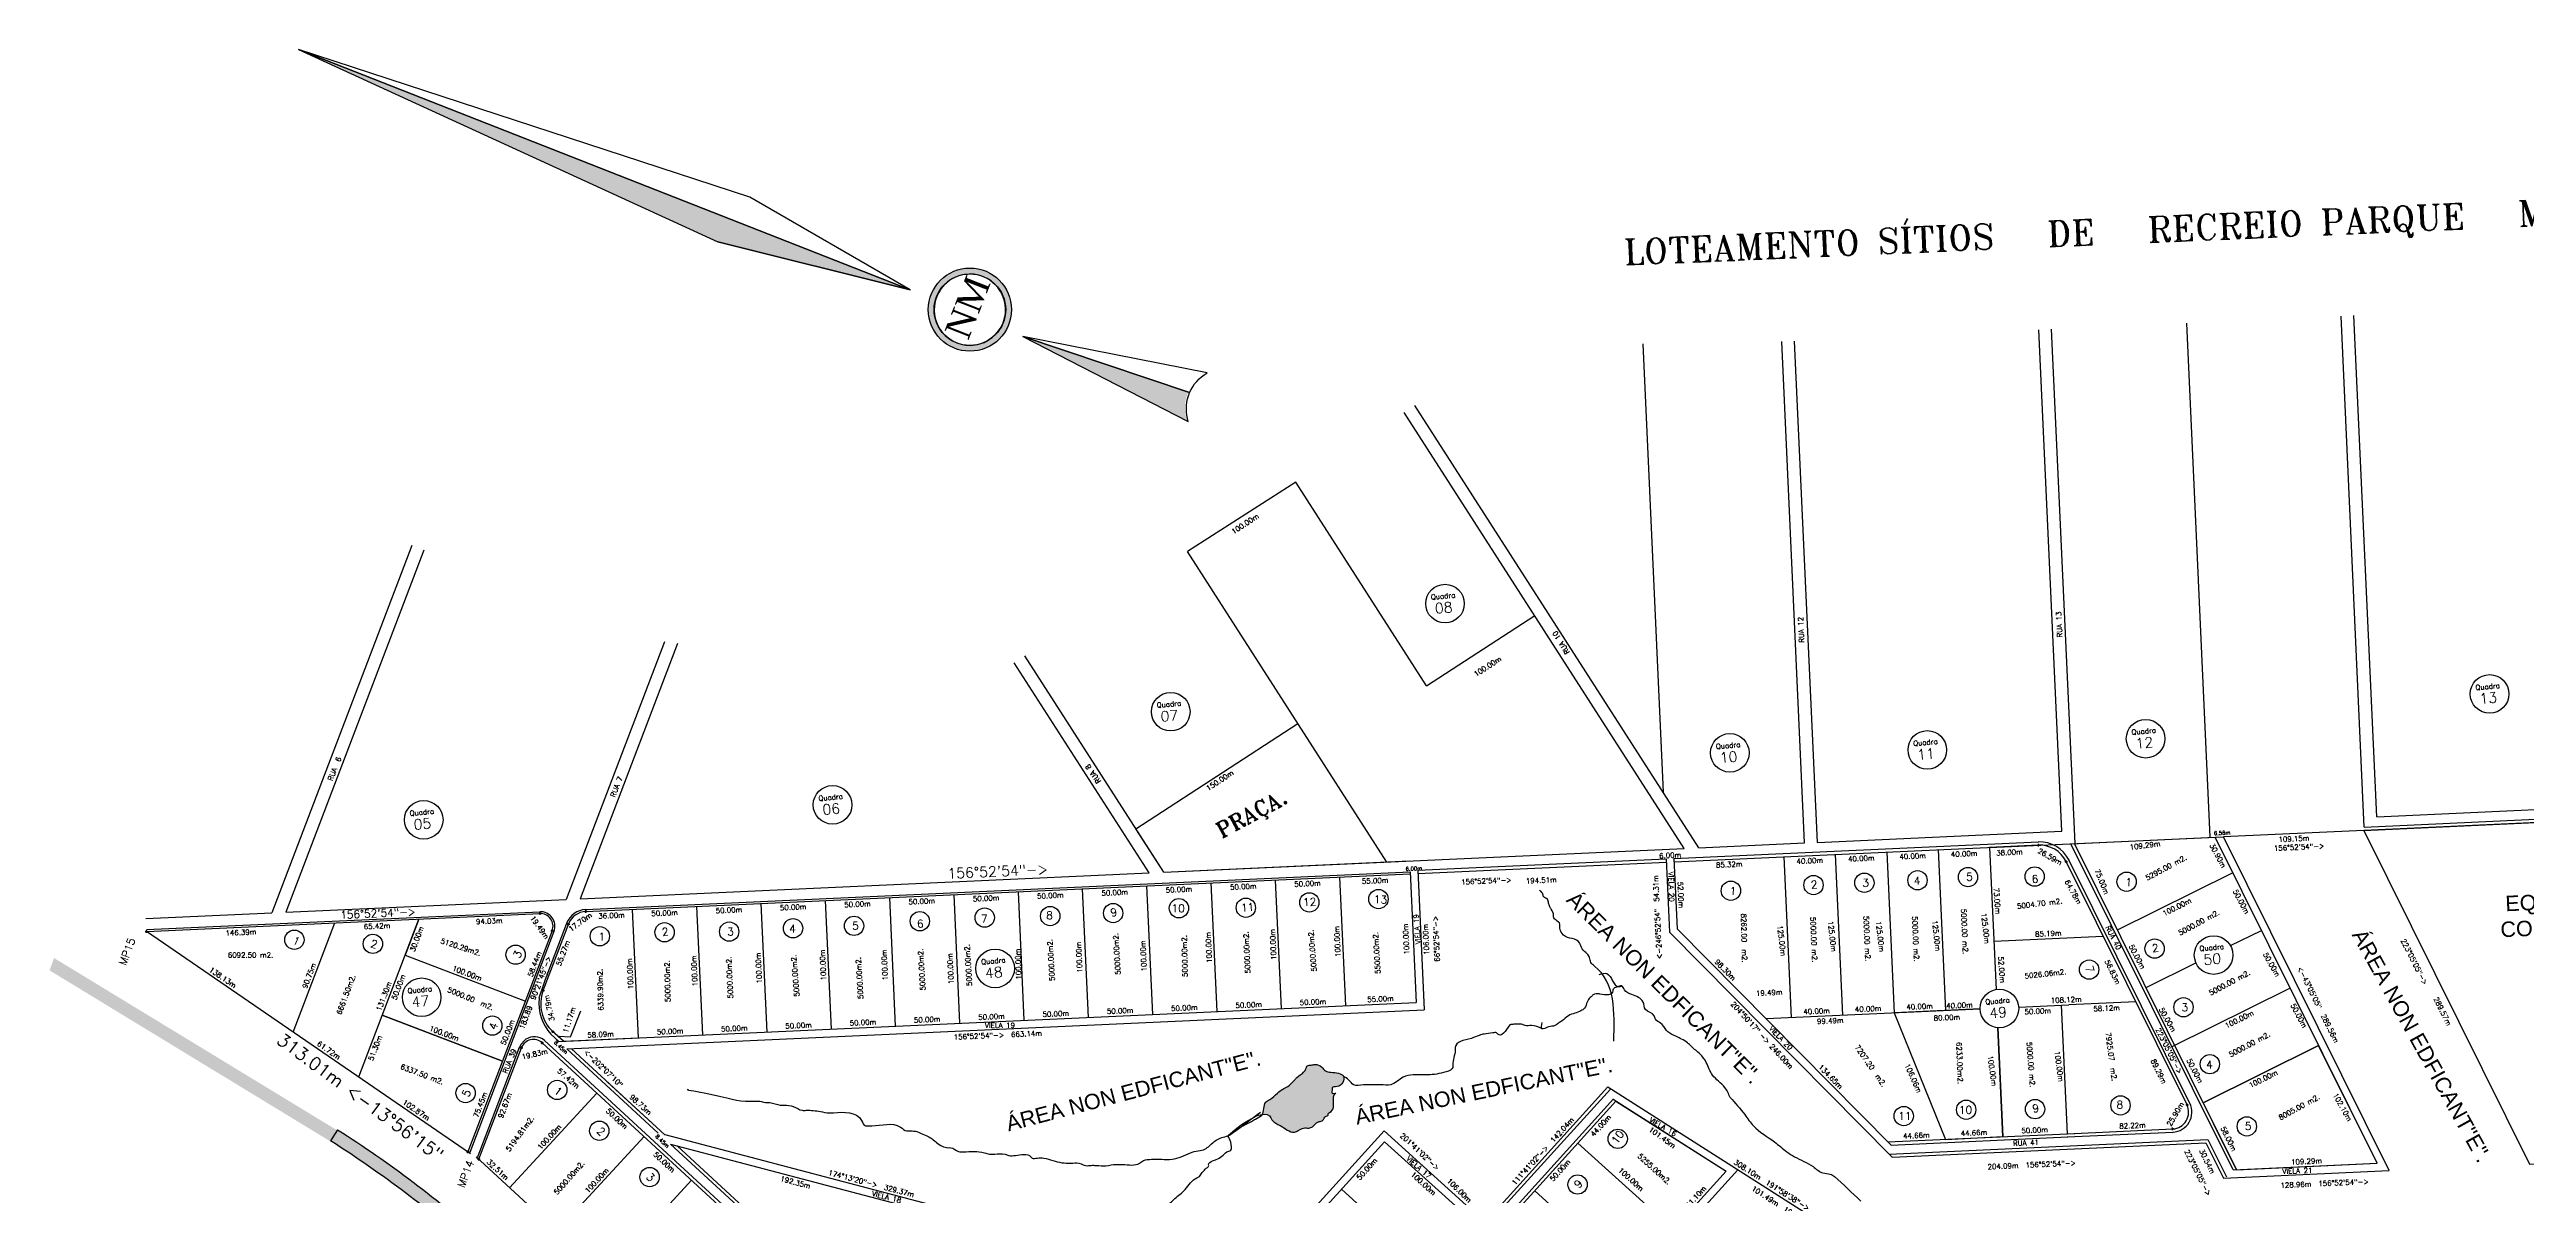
# Model space of a CAD drawing. Extents: x -23785941 to 8798891, y -8418521 to 21897894.
# Drawn here: x -27265 to -25340, y -2183 to -1293 of the extents above; entities that cross this region are included whole.
import ezdxf
from ezdxf.enums import TextEntityAlignment as Align

# ---------------------------------------------------------------- set-up
doc = ezdxf.new("R2010")
doc.units = 0
doc.header["$MEASUREMENT"] = 0
doc.header["$PDMODE"] = 34
doc.header["$PDSIZE"] = 1
doc.layers.get('0').update_dxf_attribs({"linetype": 'CONTINUOUS'})
for name, color, linetype in [('CALCADA', 3, 'CONTINUOUS'), ('LT', 6, 'CONTINUOUS'), ('REG60_100', 2, 'CONTINUOUS'), ('RUA', 1, 'CONTINUOUS'), ('TER_POLI', 5, 'CONTINUOUS'), ('VEGE', 102, 'CONTINUOUS'), ('VIEWPORT', 7, 'CONTINUOUS')]:
    doc.layers.add(name, color=color, linetype=linetype)
doc.styles.add('10MM', font='romans.shx', dxfattribs={"height": 40})
doc.styles.add('1_5MM', font='romans.shx', dxfattribs={"height": 6})
doc.styles.add('1MM', font='romans.shx', dxfattribs={"height": 4})
doc.styles.add('2_5MM', font='romans.shx', dxfattribs={"height": 10})
doc.styles.add('2MM', font='romans.shx', dxfattribs={"height": 8})
doc.styles.add('3MM', font='romans.shx', dxfattribs={"height": 12})

msp = doc.modelspace()

# ---------------------------------------------------------------- hatches: boundary and pattern name
for color, points in [(5, [(-27071.4, -1293), (-26745.4, -1442.3), (-26596, -1479.7)]), (5, [(-26509.6, -1515.2), (-26381.1, -1581.2, -0.159042), (-26380.9, -1561.2, -0.01981), (-26380, -1558.8)]), (253, [(-27261.2, -1998.9), (-27264.7, -2008.5), (-27046, -2141.7), (-27040.4, -2133.3)])]:
    msp.add_hatch(color=color).paths.add_polyline_path(points)
h = msp.add_hatch(color=4)
h.paths.add_polyline_path([(-26517.4, -1495.1, 1), (-26582, -1495.1, 1)])
h.paths.add_polyline_path([(-26577.5, -1495.1, -1), (-26522, -1495.1, -1)], flags=16)
h = msp.add_hatch(color=140)
edge = h.paths.add_edge_path()
edge.add_spline(control_points=[(-26265.3, -2103.8), (-26266.6, -2104.1), (-26269.2, -2104.6), (-26268.2, -2101.5), (-26268.6, -2098.5), (-26261.4, -2100.1), (-26258.5, -2093.4), (-26259.5, -2090.9)], knot_values=[115.327452, 115.327452, 115.327452, 115.327452, 118.357913, 121.383088, 122.393725, 126.554079, 135.752083, 135.752083, 135.752083, 135.752083], degree=3, periodic=0)
edge.add_spline(control_points=[(-26259.5, -2090.9), (-26260.6, -2088.1), (-26267.4, -2087.9), (-26273.7, -2087.2), (-26276.3, -2083), (-26280.8, -2081.1), (-26284.4, -2082.3), (-26287.8, -2082), (-26288.6, -2085.2), (-26290.9, -2088.5), (-26294.8, -2090.8), (-26298.6, -2094.7), (-26301.6, -2098.8), (-26307, -2100.6), (-26311.5, -2104.4), (-26315.3, -2108.3), (-26322.4, -2111.5), (-26320.9, -2118.1), (-26322.7, -2120.7)], knot_values=[31.23915, 31.23915, 31.23915, 31.23915, 41.640246, 45.804788, 50.085304, 55.523839, 58.736896, 61.665313, 63.920934, 67.560565, 74.02093, 76.877172, 84.010755, 88.527727, 93.57187, 101.45722, 105.093834, 115.327452, 115.327452, 115.327452, 115.327452], degree=3, periodic=0)
edge.add_spline(control_points=[(-26322.7, -2120.7), (-26319.6, -2120.1), (-26316.5, -2120.7), (-26314.3, -2126.8), (-26306.9, -2129), (-26300.6, -2135.4), (-26294.1, -2133), (-26290.8, -2130.4), (-26286.8, -2131.4), (-26282.9, -2130.2), (-26281.1, -2127.2), (-26278.2, -2125.7), (-26274.7, -2125.6), (-26274.5, -2121.6), (-26271, -2121.6), (-26271.6, -2119.7), (-26269.1, -2118.3), (-26267.2, -2116.3), (-26267.4, -2113.2), (-26267.3, -2110.9), (-26267.3, -2108.5), (-26267.4, -2105.9), (-26266.2, -2104.7), (-26265.3, -2103.8)], knot_values=[58.763561, 58.763561, 58.763561, 58.763561, 67.40728, 69.664909, 76.941728, 89.140813, 92.334642, 96.846749, 100.887362, 104.081901, 108.360829, 110.618813, 113.812642, 117.449879, 119.707863, 120.716255, 122.143583, 127.190509, 128.198901, 131.224076, 134.251497, 135.259889, 138.897652, 138.897652, 138.897652, 138.897652], degree=3, periodic=0)
at = {"layer": 'RUA'}
msp.add_hatch(color=253, dxfattribs=at).paths.add_polyline_path([(-27040.9, -2132.5), (-27046.3, -2140.9, -0.040467), (-26933.3, -2226.3), (-26926.6, -2218.8, 0.040467)])

# ---------------------------------------------------------------- linework, layer by layer
for p, q in [((-26720.6, -1407.6), (-27071.4, -1293)), ((-27071.4, -1293), (-26745.4, -1442.3)), ((-26596, -1479.7), (-26720.6, -1407.6)), ((-25466.4, -1897.1), (-25484.5, -1500.1)), ((-25456.7, -1889.2), (-25474.5, -1499.6)), ((-25901.3, -1909.5), (-25919, -1519.9)), ((-25891.3, -1909.1), (-25909.1, -1519.5)), ((-25701.5, -1900.4), (-25719.3, -1510.8)), ((-25691, -1909.9), (-25709.3, -1510.3)), ((-25586.1, -1905.1), (-25604.4, -1505.5)), ((-26027, -1521.6), (-26011.1, -1870.1)), ((-25994.9, -1913.8), (-26212.4, -1575)), ((-25983.3, -1913.3), (-26204, -1569.6)), ((-26296.6, -1629.1), (-26380.7, -1683.1)), ((-26194.9, -1787.4), (-26296.6, -1629.1)), ((-26983.2, -1678.3), (-27092, -1963.9)), ((-26973.9, -1681.9), (-27081.2, -1963.4)), ((-26225.8, -1924.3), (-26380.7, -1683.1)), ((-26194.9, -1787.4), (-26110.9, -1732.8)), ((-26787, -1753.1), (-26863.3, -1953.4)), ((-26776.8, -1754.6), (-26852.4, -1952.9)), ((-26410.5, -1932.8), (-26515.3, -1769.6)), ((-26399, -1932.2), (-26506.9, -1764.2)), ((-26420.7, -1898.4), (-26294.9, -1816.7)), ((-25466.8, -1899.7), (-25118.4, -1883.8)), ((-25456.7, -1889.2), (-25256.9, -1880.1)), ((-26399, -1932.2), (-26420.7, -1898.4)), ((-25891.3, -1909.1), (-25701.5, -1900.4)), ((-25456.5, -2158.4), (-25582.4, -1905)), ((-25447, -2164), (-25575.8, -1904.7)), ((-25466.8, -1899.7), (-25338, -2159)), ((-26399, -1932.2), (-25994.9, -1913.8)), ((-26399, -1932.2), (-26208.1, -1923.5)), ((-26008.7, -1921.9), (-26006.1, -1978.7)), ((-26002.7, -1921.6), (-26000.2, -1976.1)), ((-26002.6, -1924.1), (-26002.6, -1924.1)), ((-25983.3, -1913.3), (-25901.3, -1909.5)), ((-25917.4, -1920.3), (-25911.7, -2045.1)), ((-25877.4, -1918.4), (-25871.7, -2043.3)), ((-25837.4, -1916.6), (-25831.7, -2041.5)), ((-25797.5, -1914.8), (-25791.8, -2039.7)), ((-25719.4, -1911.2), (-25757.6, -1913)), ((-25757.5, -1913), (-25752.5, -2023.3)), ((-25604.1, -2113), (-25698.1, -1923.8)), ((-25565.7, -2163.4), (-25691.6, -1909.9)), ((-26852.4, -1952.9), (-26410.5, -1932.8)), ((-26848.3, -1962.7), (-26207.6, -1933.5)), ((-26412.4, -1942.9), (-26407.9, -2042.7)), ((-26362.5, -1940.6), (-26357.9, -2040.5)), ((-26312.5, -1938.3), (-26308, -2038.2)), ((-26262.6, -1936), (-26258, -2035.9)), ((-26207.7, -1932), (-26203.1, -2033.4)), ((-26201.8, -1930.7), (-26196.8, -2039.1)), ((-25658.2, -1977.1), (-25568.7, -1932.6)), ((-27081.2, -1963.4), (-26863.3, -1953.4)), ((-26812, -1961.1), (-26807.4, -2061)), ((-26762.1, -1958.8), (-26757.5, -2058.7)), ((-26712.1, -1956.5), (-26707.5, -2056.4)), ((-26662.2, -1954.3), (-26657.6, -2054.1)), ((-26612.2, -1952), (-26607.7, -2051.9)), ((-26562.3, -1949.7), (-26557.7, -2049.6)), ((-26512.3, -1947.4), (-26507.8, -2047.3)), ((-26462.4, -1945.1), (-26457.8, -2045)), ((-27189.8, -1968.3), (-27092, -1963.9)), ((-27075.4, -2056.4), (-27043.1, -1971.6)), ((-27024.5, -2091.3), (-26977.8, -1968.7)), ((-26977.8, -1968.7), (-26988.4, -1996.7)), ((-26881.2, -2024.2), (-26861.4, -1972.2)), ((-26006.1, -1978.7), (-25833.2, -2153.7)), ((-26000.2, -1976.1), (-25834.1, -2144.2)), ((-25570.4, -1989.3), (-25546.4, -1977.4)), ((-26988.4, -1996.7), (-26895, -2032.3)), ((-25754.2, -1985.9), (-25669.2, -1982)), ((-25636, -2021.9), (-25597.2, -2002.7)), ((-26869, -2063.8), (-26203.1, -2033.4)), ((-26862.8, -2069.5), (-26196.8, -2039.1)), ((-25931.1, -2046), (-25764.9, -2038.4)), ((-25735, -2037.1), (-25695.9, -2035.3)), ((-25701.9, -2035.5), (-25697.3, -2135.4)), ((-25643.9, -2032.9), (-25695.9, -2035.3)), ((-25615.8, -2067.7), (-25524.2, -2022.2)), ((-27006.3, -2043.4), (-26912.8, -2079)), ((-26912.8, -2079), (-27006.3, -2043.4)), ((-26865.5, -2063.6), (-26873.9, -2055.9)), ((-26852.2, -2040.2), (-26860.3, -2060.4)), ((-25831.7, -2041.5), (-25791.9, -2139.8)), ((-25751.1, -2053.1), (-25747.3, -2137.7)), ((-26931.2, -2155.3), (-26898.1, -2068.6)), ((-26839.6, -2103.8), (-26881.9, -2064.8)), ((-26881.9, -2064.8), (-26881.8, -2064.9)), ((-26860.3, -2060.4), (-26868.7, -2060)), ((-26865.5, -2063.6), (-26807.4, -2061)), ((-26859.2, -2069.4), (-26786.6, -2136.2)), ((-26786.6, -2136.2), (-26859.2, -2069.4)), ((-25591.5, -2111.5), (-25501.9, -2067)), ((-25501.9, -2067), (-25591.5, -2111.5)), ((-25456.5, -2158.4), (-25501.9, -2067)), ((-26786.6, -2136.2), (-26831.4, -2095)), ((-26786.6, -2136.2), (-26831.4, -2095)), ((-26907.3, -2177.4), (-26839.6, -2103.8)), ((-26612.9, -2312.4), (-26839.6, -2103.8)), ((-26314.6, -2404.5), (-26047.8, -2110.1)), ((-26149.4, -2204.3), (-26054, -2099.1)), ((-26054, -2099.1), (-25794.1, -2264.5)), ((-26049.9, -2108.7), (-25962.2, -2164.6)), ((-26047.8, -2110.1), (-25962.2, -2164.6)), ((-25591.5, -2111.5), (-25565.7, -2163.4)), ((-26416.3, -2341), (-26227.9, -2133.1)), ((-26227.9, -2133.1), (-26147.5, -2206)), ((-25836.5, -2141.8), (-25691.3, -2135.2)), ((-25697.3, -2135.4), (-25615.1, -2131.7)), ((-26870.5, -2211.2), (-26802.8, -2137.6)), ((-26786.7, -2136.1), (-26337.6, -2254.2)), ((-26782.3, -2143.5), (-26473.9, -2224.6)), ((-26605, -2303.4), (-26777.2, -2144.9)), ((-26411.1, -2344.2), (-26227.5, -2141.6)), ((-26227.5, -2141.6), (-26151.5, -2210.4)), ((-26077.3, -2142.7), (-26003.2, -2209.9)), ((-25833.2, -2153.7), (-25589.5, -2142.5)), ((-25827.2, -2141.4), (-25827.2, -2141.4)), ((-25787.2, -2139.5), (-25787.2, -2139.5)), ((-25589.5, -2142.5), (-25575.9, -2169.9)), ((-26833.7, -2245.1), (-26766, -2171.5)), ((-25962.2, -2164.6), (-26228.5, -2458.4)), ((-25953, -2163.4), (-26223.3, -2461.6)), ((-25575.9, -2169.9), (-25447, -2164)), ((-25568.4, -2163.5), (-25456.5, -2158.4)), ((-25565.7, -2163.4), (-25456.5, -2158.4)), ((-26261.1, -2178.6), (-26187, -2245.8)), ((-26110.9, -2179.8), (-26036.8, -2246.9))]:
    msp.add_line(p, q)
at = {"color": 5}
for p, q in [((-26596, -1479.7), (-27071.4, -1293)), ((-26596, -1479.7), (-26745.4, -1442.3)), ((-26931.2, -2155.3), (-26931.8, -2155))]:
    msp.add_line(p, q, dxfattribs=at)
for points in [[(-27071.4, -1293), (-26596, -1479.7), (-26720.6, -1407.6)], [(-26745.4, -1442.3), (-26596, -1479.7), (-27071.4, -1293)]]:
    msp.add_lwpolyline(points, close=True)
for points in [[(-26523.9, -1505.3, 1), (-26575.5, -1485, 1)], [(-26379.9, -1562, -0.01981), (-26379, -1559.6), (-26508.6, -1516.1), (-26380, -1582.1, -0.159042)], [(-26365.4, -1544.3), (-26508.6, -1516.1), (-26379, -1559.6, -0.161867)], [(-26380, -1582.1, -0.159042), (-26379.9, -1562, -0.01981), (-26379, -1559.6), (-26508.6, -1516.1)], [(-26508.6, -1516.1), (-26379, -1559.6, -0.161867), (-26365.4, -1544.3)], [(-26508.6, -1516.1), (-26379, -1559.6, -0.161867), (-26365.4, -1544.3)], [(-25095, -1932.1), (-25095.1, -1932.1, 0.299702), (-25091.9, -1906.3), (-25096.9, -1896.3, 0.290574), (-25118.1, -1883.8), (-25466.8, -1899.7), (-25338, -2159), (-25272.3, -2156)]]:
    msp.add_lwpolyline(points, format="xyb", close=True)
msp.add_lwpolyline([(-25764.9, -2038.4), (-25831.7, -2041.5), (-25791.9, -2139.8), (-25747.3, -2137.7), (-25751.1, -2053.1)])
for centre, radius in [((-26549.7, -1495.1), 32.3), ((-26549.7, -1495.1), 27.8), ((-25958.5, -1946.6), 7.5), ((-25894.3, -1942.2), 7.5), ((-25854.8, -1940.4), 7.5), ((-25813.5, -1938.5), 7.5), ((-25774.3, -1936), 7.5), ((-25722.5, -1935.6), 7.5), ((-25651.1, -1939.6), 7.5), ((-26538.2, -1967.5), 7.5), ((-26487.3, -1966.3), 7.5), ((-26438.4, -1964), 7.5), ((-26387.3, -1960.2), 7.5), ((-26335.3, -1959.8), 7.5), ((-26286, -1955.7), 7.5), ((-26232.3, -1953.1), 7.5), ((-27074.5, -1984.7), 7.5), ((-27013.5, -1987.9), 7.5), ((-26837.2, -1982), 7.5), ((-26786.9, -1978.9), 7.5), ((-26736.7, -1978.4), 7.5), ((-26687.1, -1975.8), 7.5), ((-26639.7, -1973.9), 7.5), ((-26588.6, -1970.3), 7.5), ((-26902.6, -1996.3), 7.5), ((-25680.2, -2007.9), 7.5), ((-25629.3, -1991.6), 7.5), ((-25606.9, -2037.2), 7.5), ((-26920.7, -2051.4), 7.5), ((-25586.4, -2081.4), 7.5), ((-26941.5, -2103.8), 7.5), ((-26870.3, -2101.4), 7.5), ((-25824.2, -2121.7), 7.5), ((-25775.7, -2116.8), 7.5), ((-25722.2, -2116.3), 7.5), ((-25655.8, -2113.4), 7.5), ((-26837.6, -2133.1), 7.5), ((-26046.4, -2139.4), 7.5), ((-25557.7, -2129.7), 7.5), ((-26798.5, -2169.1), 7.5), ((-26077.6, -2174.9), 7.5)]:
    msp.add_circle(centre, radius)
for centre in [(-26180.6, -1723.5), (-25369.1, -1793.7), (-26393.7, -1807.5), (-25959.3, -1839.5), (-25805.9, -1837.2), (-25636.3, -1828.5), (-26656.4, -1879.9), (-26974, -1891.5), (-25583.5, -1996.6), (-26530.1, -2007), (-26975.6, -2029.4), (-25749.9, -2038.1)]:
    msp.add_circle(centre, 15, dxfattribs=at)
for centre, radius, start, end in [((-26853.9, -2034.6), 29.2, 159.1329, 227.3625), ((-26888.7, -2072.4), 10.2, 47.3759, 159.1329)]:
    msp.add_arc(centre, radius, start, end)
at = {"color": 140, "end_tangent": (0.332494, 0.943105)}
msp.add_spline([(-26049.5, -2063.5), (-26064.4, -2005.2), (-26067.3, -2002.3), (-26068.3, -1998.5), (-26070.2, -1995.6), (-26074.1, -1991.8), (-26076, -1987), (-26088.5, -1981.2), (-26091.4, -1973.5), (-26091.4, -1972.5), (-26094.3, -1969.6), (-26096.2, -1966.8), (-26096.2, -1965.8), (-26098.1, -1961), (-26099.1, -1959.1), (-26100.1, -1956.2), (-26101, -1953.3), (-26103.9, -1951.4), (-26104.9, -1948.5), (-26107.2, -1946.4)], degree=3, dxfattribs=at)
at = {"color": 140}
for points, start_tangent in [([(-26060.9, -2011.8), (-26054.8, -2011), (-26045.7, -2021.1), (-26043.2, -2020.6)], (-0.876639, 0.48115)), ([(-25959.1, -2107.2), (-25963.2, -2099.5), (-25972.8, -2089.8), (-25977.6, -2080.2), (-25982.4, -2073.5), (-25989.2, -2067.7), (-25992.1, -2064.8), (-25996.9, -2061.9), (-26000.7, -2060), (-26007.5, -2056.2), (-26008.4, -2055.2), (-26013.2, -2049.4), (-26017.1, -2046.5), (-26018.1, -2043.7), (-26024.8, -2038.9), (-26026.7, -2033.1), (-26035.4, -2027.3), (-26041.2, -2023.5), (-26043.2, -2020.6), (-26045.7, -2021.1)], (0.70932, -0.704887)), ([(-26060.6, -2026.8), (-26065.4, -2027.4), (-26066.4, -2028.3), (-26069.2, -2031.2), (-26070.2, -2033.1), (-26072.1, -2037.9), (-26075, -2039.9), (-26079.8, -2041.8), (-26084.7, -2043.7), (-26089.5, -2047.6), (-26092.4, -2049.5), (-26095.2, -2051.4), (-26100.1, -2052.4), (-26105.1, -2053.9), (-26105.2, -2048.9)], (0.896395, 0.443256)), ([(-26060.6, -2026.8), (-26049.9, -2024.4), (-26049.9, -2023.5), (-26048, -2021.5), (-26045.7, -2021.1)], (-0.934298, -0.356494)), ([(-26130.2, -2050.8), (-26139.6, -2058), (-26140.5, -2057.1), (-26143.4, -2057.1), (-26150.2, -2058), (-26154, -2059), (-26160, -2061.4)], (0.942518, 0.334154)), ([(-26105.1, -2053.9), (-26113.5, -2051.4), (-26118.4, -2051.4), (-26121.2, -2050.4), (-26125.1, -2050.4), (-26127, -2050.4), (-26130.2, -2050.8)], (0.992634, -0.121148)), ([(-26160, -2061.4), (-26172.7, -2068.5), (-26172.7, -2070.5), (-26174.6, -2082), (-26174.6, -2083.9), (-26179.7, -2087.3), (-26193.9, -2089.7), (-26205.4, -2089.7), (-26213.1, -2091.6), (-26222.8, -2097.4), (-26230.5, -2097.4), (-26238.2, -2097.4), (-26243.9, -2097.4), (-26251.6, -2097.4), (-26255.5, -2093.5), (-26259.5, -2090.9)], (0.958566, 0.284871)), ([(-26349.2, -2137.1), (-26337, -2129), (-26335, -2128), (-26330.9, -2126), (-26327.9, -2124), (-26322.8, -2120.9), (-26319.8, -2110.9), (-26316.8, -2108.8), (-26310.7, -2103.8), (-26306.7, -2100.8), (-26302.7, -2098.8), (-26297.6, -2093.7), (-26295.6, -2091.7), (-26290.5, -2087.7), (-26288.5, -2084.6), (-26287.5, -2082.6), (-26284.6, -2082.1), (-26281.5, -2081.6), (-26276.4, -2083.6), (-26273.4, -2086.6), (-26269.3, -2087.7), (-26259.5, -2090.9), (-26264.3, -2098.8), (-26268.3, -2099.8), (-26268.3, -2100.8), (-26268.3, -2103.8), (-26265.3, -2103.8)], (-0.950762, -0.309921)), ([(-26323.9, -2118.9), (-26349.2, -2137.1), (-26315.8, -2123), (-26314.8, -2125), (-26308.7, -2129), (-26297.6, -2134.1), (-26294.6, -2133), (-26290.5, -2131), (-26286.5, -2131), (-26283.5, -2130), (-26280.4, -2127), (-26278.4, -2126), (-26275.4, -2125), (-26273.4, -2122), (-26271.4, -2120.9), (-26271.4, -2119.9), (-26270.3, -2118.9), (-26267.3, -2114.9), (-26267.3, -2113.9), (-26267.3, -2110.9), (-26267.3, -2107.8), (-26267.3, -2106.8), (-26265.3, -2103.8)], (-0.968465, -0.249151)), ([(-25959.1, -2107.2), (-25947.7, -2120.6), (-25941, -2129.3), (-25924.6, -2141.8), (-25915, -2149.5), (-25909.2, -2153.3), (-25894.7, -2161), (-25887, -2165.8), (-25881.3, -2166.8), (-25877.9, -2168.6)], (-0.810076, 0.586325)), ([(-26444.1, -2160.3), (-26436, -2159.3), (-26430.9, -2159.3), (-26417.8, -2158.3), (-26414.8, -2156.3), (-26408.7, -2155.3), (-26400.7, -2155.3), (-26392.6, -2155.3), (-26385.5, -2153.3), (-26378.4, -2150.3), (-26375.4, -2149.2), (-26369.4, -2148.2), (-26365.3, -2146.2), (-26358.5, -2140.5), (-26349.2, -2137.1)], (-0.969596, -0.244712)), ([(-26350.1, -2149.4), (-26347.1, -2148.2), (-26347.1, -2142.1), (-26349.2, -2137.1)], (-0.963725, -0.266897)), ([(-25877.9, -2168.6), (-25857.6, -2187.7)], (-0.72969, 0.683778))]:
    msp.add_spline(points, degree=3, dxfattribs=dict(at, start_tangent=start_tangent))
for points, knots in [([(-26768.2, -2101.2), (-26772.3, -2100.9), (-26736.2, -2106.6), (-26730.8, -2111.3), (-26713.2, -2109.7), (-26708.4, -2111.4), (-26702.9, -2111), (-26698.8, -2113.5), (-26692.6, -2113.1), (-26686.6, -2113.5), (-26681.5, -2117.6), (-26674.2, -2116.9), (-26667.2, -2117.8), (-26660.1, -2119.4), (-26649.3, -2118.6), (-26635.7, -2117.7), (-26632, -2129.7), (-26628.4, -2129.1), (-26619.6, -2129.7), (-26607.6, -2125.2), (-26600, -2133.5), (-26596.6, -2133.2), (-26593.6, -2133.2), (-26590.4, -2133.7), (-26586.7, -2135.8), (-26581.3, -2137.2), (-26575.5, -2142.7), (-26569.2, -2146.7), (-26562.9, -2145.9), (-26559.6, -2149.8), (-26550.4, -2149.3), (-26542.3, -2148.8), (-26534.5, -2151.5), (-26529.1, -2151.3), (-26523.9, -2150.4), (-26518.8, -2152.8), (-26512.1, -2152.2), (-26504.6, -2150.2), (-26500.8, -2155.2), (-26496.8, -2154), (-26491.5, -2154.1), (-26483.1, -2157.3), (-26474, -2158.9), (-26464.7, -2157.6), (-26459.2, -2161), (-26455.1, -2159.7), (-26452.3, -2160.1), (-26451.2, -2160.2)], [0, 0, 0, 0, 12.316159, 49.003896, 56.027484, 62.132287, 64.139643, 72.411559, 75.424752, 82.519722, 90.160016, 93.168891, 104.252545, 111.347198, 114.528114, 137.280539, 142.295547, 144.302903, 147.311779, 169.411193, 175.259772, 177.267128, 179.274484, 184.389745, 186.633133, 192.035431, 200.664369, 210.545104, 212.55246, 219.284631, 223.055677, 239.379027, 243.516808, 247.527203, 255.556627, 258.728558, 263.74479, 275.830506, 277.246964, 281.261676, 286.277908, 293.582224, 307.77612, 313.793872, 321.098188, 324.879569, 327.457458, 327.457458, 327.457458, 327.457458]), ([(-26426.9, -2230.8), (-26425.2, -2228.3), (-26422.4, -2223.8), (-26421.5, -2216), (-26416.9, -2210.7), (-26410.2, -2206.8), (-26407.1, -2198.6), (-26399.6, -2195.6), (-26395.2, -2190.4), (-26389.8, -2184.8), (-26383, -2180.1), (-26378.6, -2173.5), (-26374.8, -2170), (-26370.6, -2168.7), (-26369.9, -2166), (-26367.5, -2164), (-26366.2, -2162.1), (-26364, -2160.8), (-26364.6, -2158.3), (-26361.5, -2156.4), (-26356, -2155.1), (-26352.7, -2151.9), (-26350.1, -2149.4)], [57.876128, 57.876128, 57.876128, 57.876128, 66.683962, 74.028292, 80.488608, 86.952346, 97.041812, 104.319877, 110.029187, 117.164357, 127.895795, 134.356112, 140.816477, 143.074461, 146.714093, 148.14142, 152.423402, 153.849269, 154.85766, 159.139643, 162.257201, 172.405878, 172.405878, 172.405878, 172.405878])]:
    msp.add_open_spline(points, degree=3, knots=knots, dxfattribs=at)
msp.add_spline([(-26451.2, -2160.2), (-26444.1, -2160.3)], degree=3, dxfattribs=at)
for p in [(-27189.3, -1978.3), (-26931.2, -2155.3)]:
    msp.add_point(p)
at = {"layer": 'CALCADA'}
for p, q in [((-25466.4, -1897.1), (-25118.4, -1881.2)), ((-26201.8, -1930.7), (-26008.7, -1921.9)), ((-26002.7, -1921.6), (-25719.5, -1908.7)), ((-25601.9, -2111.9), (-25695.9, -1922.6)), ((-25568.4, -2163.5), (-25694.3, -1910.1)), ((-26848.3, -1961.2), (-26207.7, -1932)), ((-27189.4, -1976.8), (-26883.7, -1962.9)), ((-26872.8, -1978.2), (-26938.3, -2150.1)), ((-26878.2, -2012), (-26862.8, -1971.7)), ((-26869, -2063.8), (-26875.3, -2058)), ((-26932.6, -2154.8), (-26899.6, -2068.1)), ((-26837.9, -2101.9), (-26880.2, -2063)), ((-26791.8, -2134.9), (-26862.8, -2069.5)), ((-26611.3, -2310.5), (-26837.9, -2101.9)), ((-26316.8, -2403.2), (-26049.6, -2108.4)), ((-26147.5, -2206), (-26052.1, -2100.7)), ((-25697.2, -2137.9), (-25615, -2134.2)), ((-26606.6, -2305.2), (-26782.3, -2143.5)), ((-25835.6, -2151.3), (-25587.9, -2140)), ((-25834.1, -2144.2), (-25691.2, -2137.7)), ((-25587.9, -2140), (-25573.6, -2168.8))]:
    msp.add_line(p, q, dxfattribs=at)
for centre, radius, start, end in [((-25718.6, -1934.2), 25.5, 26.4106, 92.6137), ((-26883.4, -1974.2), 11.3, 339.1329, 92.6137), ((-26696.5, -2085), 195.8, 158.1032, 163.7244), ((-26850, -2034.3), 34.6, 173.1538, 223.2731), ((-26882.3, -2076.9), 19.4, 129.622, 163.2796), ((-26888, -2071.6), 11.6, 47.8298, 124.6344), ((-25615.9, -2118.7), 15.5, 272.6137, 26.4106)]:
    msp.add_arc(centre, radius, start, end, dxfattribs=at)
at = {"layer": 'CALCADA', "linetype": 'ByBlock'}
msp.add_arc((-26847.3, -1978), 16.8, 92.6137, 159.1329, dxfattribs=at)
at = {"layer": 'LT'}
msp.add_line((-26227.9, -2133.1), (-26416.3, -2341), dxfattribs=at)
at = {"layer": 'RUA'}
for p, q in [((-25466.8, -1899.7), (-25338, -2159)), ((-27040.9, -2132.5), (-27046.3, -2140.9))]:
    msp.add_line(p, q, dxfattribs=at)
for radius in [886.4, 876.4]:
    msp.add_arc((-27516.5, -2880.6), radius, 48.2868, 57.5561, dxfattribs=at)
at = {"layer": 'TER_POLI'}
for p, q in [((-25466.8, -1899.7), (-25118.4, -1883.8)), ((-25466.8, -1899.7), (-25119.1, -1883.8)), ((-25757.5, -1913), (-25575.8, -1904.7)), ((-25694.3, -1910.1), (-25582.4, -1905)), ((-25466.8, -1899.7), (-25575.8, -1904.7)), ((-26002.6, -1924.1), (-25719.4, -1911.2)), ((-26201.6, -1933.2), (-26008.6, -1924.4)), ((-27189.3, -1978.3), (-26883.6, -1964.4)), ((-26937.6, -2151), (-27189.3, -1978.3)), ((-26679.2, -2387.3), (-26933.2, -2153.5))]:
    msp.add_line(p, q, dxfattribs=at)
at = {"layer": 'VIEWPORT'}
for p, q in [((-26874.2, -1977.7), (-26939.7, -2149.5)), ((-26878.2, -2012), (-26877.5, -2010.1)), ((-26877.5, -2010.1), (-26878.2, -2012)), ((-26882.6, -2023.6), (-26882.6, -2023.6))]:
    msp.add_line(p, q, dxfattribs=at)
for centre, radius, start, end in [((-25718.6, -1934.2), 23, 26.4106, 92.6137), ((-26883.4, -1974.2), 9.84, 339.1329, 92.6137), ((-25615.9, -2118.7), 13, 272.6137, 26.4106)]:
    msp.add_arc(centre, radius, start, end, dxfattribs=at)
at = {"layer": 'VIEWPORT', "linetype": 'ByBlock'}
msp.add_arc((-26847.3, -1978), 15.3, 92.6137, 159.1329, dxfattribs=at)
at = {"layer": 'VIEWPORT'}
for p in [(-25719.4, -1911.2), (-25698, -1924), (-26848, -1962.7), (-26883.6, -1964.4), (-26874.2, -1977.7), (-26861.5, -1972.5), (-26881.2, -2024.2), (-26881.2, -2024.2), (-26873.7, -2056.1), (-26898.1, -2068.6), (-26881.9, -2064.8), (-25604.1, -2113), (-25615.3, -2131.7), (-26939.7, -2149.5)]:
    msp.add_point(p, dxfattribs=at)

# ---------------------------------------------------------------- texts
at = {"style": '1MM'}
for s, rotation, p in [('85.32m', 2.6087, (-25959.8, -1926.2)), ('50.00m', 2.6137, (-26437.2, -1948))]:
    msp.add_text(s, height=4, rotation=rotation, dxfattribs=at).set_placement(p, align=Align.MIDDLE)
at = {"color": 1}
for s, height, rotation, style, p in [('156%%d52\'54"->', 8, 2.6137, '2MM', (-26528.1, -1931.5)), ('156%%d52\'54"->', 6, 2.6137, '2MM', (-27009.6, -1964.1)), ('313.01m <-13%%d56\'15"', 10, 323.4737, '2_5MM', (-27023.3, -2106.9))]:
    msp.add_text(s, height=height, rotation=rotation, dxfattribs=dict(at, style=style)).set_placement(p, align=Align.MIDDLE)
at = {"attachment_point": 1}
for s, insert, char_height, width, rotation, style in [('\\Fromant.shx;LOTEAMENTO SÍTIOS   DE   RECREIO PARQUE   MIRELA', (-26042, -1440.5), 20, 1839.209, 2.465, '10MM'), ('\\fRomantic|b0|i0|c2|p2;NM', (-26569.7, -1512.2), 20, 178.26, 68.5592, '10MM'), ('\\Fromant.shx;PRAÇA.', (-26359.9, -1895.5), 12, 149.798, 28.3894, '3MM'), ('VIELA 20', (-26003, -1931.8), 4, 603.212, 271.1254, '1MM'), ('2', (-25896.7, -1939.1), 6, 11.198, 6.5852, '1_5MM'), ('3', (-25856.5, -1937.6), 6, 7.465, 2.8532, '1_5MM'), ('4', (-25816.6, -1935.9), 6, 5.226, 1.9776, '1_5MM'), ('5', (-25775.8, -1932.8), 6, 8.212, 0.0702, '1_5MM'), ('6', (-25724.9, -1934.5), 6, 3.942, 1.6759, '1_5MM'), ('1', (-25652, -1936.9), 6, 1.625, 358.5458, '1_5MM'), ('9', (-26441, -1960.9), 6, 7.631, 10.8017, '1_5MM'), ('10', (-26393, -1957.3), 6, 2.438, 0.2492, '1_5MM'), ('11', (-26339.3, -1956.9), 6, 3.251, 4.7176, '1_5MM'), ('12', (-26291, -1952.5), 6, 3.251, 1.7616, '1_5MM'), ('13', (-26235.8, -1950.3), 6, 1.625, 358.5458, '1_5MM'), ('1', (-25959.4, -1943.8), 6, 1.625, 358.5458, '1_5MM'), ('1', (-26838.1, -1979.3), 6, 1.625, 358.5458, '1_5MM'), ('2', (-26789.3, -1975.8), 6, 11.198, 6.5852, '1_5MM'), ('3', (-26738.4, -1975.6), 6, 7.465, 2.8532, '1_5MM'), ('4', (-26690.2, -1973.2), 6, 5.226, 1.9776, '1_5MM'), ('5', (-26641.2, -1970.8), 6, 8.212, 0.0702, '1_5MM'), ('6', (-26590.9, -1969.3), 6, 3.942, 1.6759, '1_5MM'), ('7', (-26541.1, -1965.4), 6, 3.942, 1.1608, '1_5MM'), ('8', (-26490.4, -1962.8), 6, 4.927, 1.0523, '1_5MM'), ('VIELA 19', (-26203.5, -1988.2), 4, 603.212, 94.2795, '1MM'), ('1', (-27074.2, -1981.8), 6, 1.625, 338.5468, '1_5MM'), ('2', (-27014.1, -1984.4), 6, 11.198, 343.3688, '1_5MM'), ('3', (-26904.9, -1997.2), 6, 7.465, 66.3078, '1_5MM'), ('2', (-25631.7, -1988.5), 6, 11.198, 6.5852, '1_5MM'), ('7', (-25677.6, -2004.2), 6, 3.942, 287.4615, '1_5MM'), ('3', (-25608.6, -2034.4), 6, 7.465, 2.8532, '1_5MM'), ('4', (-26923.5, -2053.2), 6, 5.226, 69.7458, '1_5MM'), ('VIELA 20', (-25926.2, -2051.2), 4, 603.212, 313.5117, '1MM'), ('4', (-25589.5, -2078.8), 6, 5.226, 1.9776, '1_5MM'), ('5', (-26944.6, -2105.1), 6, 8.212, 67.1041, '1_5MM'), ('1', (-26869.7, -2098.4), 6, 1.625, 322.9848, '1_5MM'), ('10', (-25781.4, -2113.9), 6, 2.438, 0.2492, '1_5MM'), ('9', (-25724.8, -2113.2), 6, 7.631, 10.8017, '1_5MM'), ('8', (-25658.9, -2109.9), 6, 4.927, 1.0523, '1_5MM'), ('2', (-26836, -2129.6), 6, 11.198, 316.1208, '1_5MM'), ('10', (-26051.9, -2140.5), 6, 2.438, 54.7346, '1_5MM'), ('VIELA 16', (-26020.3, -2122.4), 4, 603.212, 329.3779, '1MM'), ('11', (-25828.6, -2118.6), 6, 2.438, 0.2492, '1_5MM'), ('5', (-25559.3, -2126.5), 6, 8.212, 0.0702, '1_5MM'), ('VIELA 17', (-26208.3, -2152.3), 4, 603.212, 318.3434, '1MM'), ('3', (-26797.6, -2165.3), 6, 7.465, 316.8237, '1_5MM'), ('9', (-26081, -2174.2), 6, 7.631, 46.3625, '1_5MM'), ('VIELA 21', (-25530.1, -2162.6), 4, 603.212, 1.9838, '1MM'), ('VIELA 18', (-26625.2, -2179.7), 4, 603.212, 345.4471, '1MM')]:
    msp.add_mtext(s, dxfattribs=dict(at, insert=insert, char_height=char_height, width=width, rotation=rotation, style=style))
at = {"color": 1, "char_height": 4, "attachment_point": 1, "rotation": 5.0339, "style": '1MM'}
for insert in [(-26191.7, -1716.5), (-25380.2, -1786.8), (-26404.7, -1800.5), (-25647.4, -1821.5), (-25970.3, -1832.6), (-25817, -1830.2), (-26985.1, -1884.5), (-26667.5, -1872.9), (-26541.1, -2000), (-25594.6, -1989.6), (-26986.7, -2022.4), (-25761, -2031.1)]:
    msp.add_mtext('Quadra', dxfattribs=dict(at, insert=insert))
at = {"color": 1, "attachment_point": 1}
for s, insert, char_height, width, rotation, style in [('08', (-26188.8, -1723.3), 8, 20.682, 5.0339, '2MM'), ('07', (-26401.9, -1807.3), 8, 20.682, 5.0339, '2MM'), ('13', (-25377.3, -1793.5), 8, 20.682, 5.0339, '2MM'), ('12', (-25644.5, -1828.3), 8, 20.682, 5.0339, '2MM'), ('10', (-25967.5, -1839.3), 8, 20.682, 5.0339, '2MM'), ('11', (-25814.1, -1837), 8, 20.682, 5.0339, '2MM'), ('06', (-26664.6, -1879.7), 8, 20.682, 5.0339, '2MM'), ('05', (-26982.2, -1891.3), 8, 20.682, 5.0339, '2MM'), ('MP15', (-27211.1, -2003.1), 6, 33.373, 69.4954, '1_5MM'), ('50', (-25591.7, -1996.4), 8, 20.682, 5.0339, '2MM'), ('48', (-26538.3, -2006.8), 8, 20.682, 5.0339, '2MM'), ('47', (-26983.8, -2029.2), 8, 20.682, 5.0339, '2MM'), ('49', (-25758.1, -2037.9), 8, 20.682, 5.0339, '2MM'), ('MP14', (-26948.1, -2175.9), 6, 38.617, 69.4954, '1_5MM')]:
    msp.add_mtext(s, dxfattribs=dict(at, insert=insert, char_height=char_height, width=width, rotation=rotation, style=style))
at = {"insert": (-26538, -2049.2), "char_height": 4, "width": 603.212, "attachment_point": 1, "style": '1MM'}
msp.add_mtext('VIELA 19', dxfattribs=at)
at = {"layer": 'REG60_100', "style": '1MM'}
for s, height, rotation, p in [('100.00m', 4, 33.0251, (-26335.9, -1661.5)), ('100.00m', 4, 33.0251, (-26147.5, -1772.3)), ('150.00m', 4, 33.0251, (-26355.6, -1860.9)), ('6.56m', 3, 2.5473, (-25576.9, -1901.7)), ('6.00m', 4, 2.6137, (-26005.7, -1919.1)), ('85.32m', 4, 2.6087, (-25959.8, -1926.2)), ('40.00m', 4, 2.6162, (-25897.2, -1923.3)), ('40.00m', 4, 2.6162, (-25857.2, -1921.5)), ('40.00m', 4, 2.6162, (-25817.3, -1919.7)), ('40.00m', 4, 2.6162, (-25777.3, -1917.9)), ('38.00m', 4, 2.6137, (-25742.1, -1916.8)), ('26.59m', 4, 330.627, (-25710.6, -1920.2)), ('109.29m', 4, 7.1377, (-25636.8, -1911.4)), ('30.90m', 4, 298.3134, (-25580.2, -1919.3)), ('50.00m', 4, 2.6137, (-26337.3, -1943.4)), ('50.00m', 4, 2.6137, (-26287.4, -1941.1)), ('55.00m', 4, 2.6137, (-26234.9, -1938.8)), ('6.00m', 3, 2.6137, (-26204.8, -1929.4)), ('52.00m', 4, 272.5806, (-25997.4, -1949.9)), ('64.78m', 4, 299.5076, (-25692.6, -1947.5)), ('75.00m', 4, 292.0082, (-25670.2, -1939.6)), ('50.00m', 4, 2.6137, (-26786.9, -1963.9)), ('50.00m', 4, 2.6137, (-26736.9, -1961.7)), ('50.00m', 4, 2.6137, (-26687, -1959.4)), ('50.00m', 4, 2.6137, (-26637, -1957.1)), ('50.00m', 4, 2.6137, (-26587.1, -1954.8)), ('50.00m', 4, 2.6137, (-26537.1, -1952.5)), ('50.00m', 4, 2.6137, (-26487.2, -1950.3)), ('50.00m', 4, 2.6137, (-26387.3, -1945.7)), ('73.00m', 4, 274.5074, (-25751.6, -1954.6)), ('100.00m', 4, 26.4123, (-25612, -1959.2)), ('50.00m', 4, 298.0031, (-25562, -1955.1)), ('146.39m', 4, 2.6136, (-27116, -1979)), ('65.42m', 4, 2.6136, (-27010.3, -1974.1)), ('30.00m', 4, 69.1328, (-26979.4, -1984.1)), ('94.03m', 4, 2.6136, (-26923.1, -1970.2)), ('19.49m', 4, 305.8731, (-26883.9, -1975.1)), ('17.70m', 4, 35.8731, (-26852.4, -1970.9)), ('36.00m', 4, 2.6137, (-26828.1, -1965.9)), ('100.00m', 4, 92.6137, (-26364.2, -1990.7)), ('100.00m', 4, 92.6137, (-26314.2, -1988.4)), ('100.00m', 4, 92.6137, (-26264.3, -1986.1)), ('100.00m', 4, 92.6137, (-26210.9, -1984.2)), ('125.00m', 4, 276.7053, (-25919, -1985.4)), ('125.00m', 4, 276.7053, (-25879.8, -1982.1)), ('125.00m', 4, 276.7053, (-25842.5, -1982.2)), ('125.00m', 4, 276.7053, (-25798.8, -1981.6)), ('125.00m', 4, 276.7053, (-25760.7, -1975.9)), ('85.19m', 4, 2.6137, (-25711.9, -1979.9)), ('58.44m', 4, 69.1328, (-26887.8, -2003.6)), ('55.27m', 4, 69.1329, (-26865.8, -1995.1)), ('100.00m', 4, 92.6137, (-26813.7, -2011.2)), ('100.00m', 4, 92.6137, (-26763.8, -2008.9)), ('100.00m', 4, 92.6137, (-26713.8, -2006.7)), ('100.00m', 4, 92.6137, (-26663.9, -2004.4)), ('100.00m', 4, 92.6137, (-26616, -2004.3)), ('100.00m', 4, 92.6137, (-26564.8, -2007.2)), ('100.00m', 4, 92.6137, (-26512.2, -2003.7)), ('100.00m', 4, 92.6137, (-26464.9, -1998.3)), ('100.00m', 4, 92.6137, (-26414.9, -1997.3)), ('98.30m', 4, 314.6573, (-25962.8, -2008.2)), ('52.00m', 4, 273.9813, (-25748.1, -2008)), ('56.83m', 4, 296.4106, (-25661.9, -2009.8)), ('50.00m', 4, 298.0031, (-25642.9, -1997.9)), ('50.00m', 4, 299.78, (-25538.4, -2004)), ('138.13m', 4, 325.5578, (-27130.1, -2014.1)), ('90.75m', 4, 69.1328, (-27063, -2012.6)), ('131.30m', 4, 69.1328, (-27004.9, -2028.6)), ('50.00m', 4, 69.1328, (-26993.6, -2021.5)), ('100.00m', 4, 339.1336, (-26940.3, -2010.8)), ('34.79m', 4, 102.9937, (-26876.5, -2037.9)), ('11.17m', 4, 72.4515, (-26860.9, -2047)), ('50.00m', 4, 2.6137, (-26433, -2039.9)), ('50.00m', 4, 2.6137, (-26383.1, -2037.6)), ('50.00m', 4, 2.6137, (-26333.1, -2035.3)), ('50.00m', 4, 2.6137, (-26283.2, -2033.1)), ('55.00m', 4, 2.6137, (-26230.7, -2030.7)), ('19.49m', 4, 2.6137, (-25928.7, -2025.8)), ('40.00m', 4, 2.6137, (-25891.9, -2040.2)), ('40.00m', 4, 2.6137, (-25851.9, -2038.4)), ('40.00m', 4, 2.6137, (-25811.9, -2036.6)), ('40.00m', 4, 2.6137, (-25780.9, -2035.7)), ('50.00m', 4, 2.6162, (-25720.1, -2040.2)), ('108.12m', 4, 2.6137, (-25698, -2031.4)), ('58.12m', 4, 2.6137, (-25666.6, -2037.9)), ('50.00m', 4, 299.78, (-25619.3, -2046.8)), ('50.00m', 4, 297.9193, (-25517.2, -2043.7)), ('100.00m', 4, 339.1336, (-26958.1, -2057.5)), ('50.00m', 4, 69.1328, (-26908.8, -2056.6)), ('58.09m', 4, 2.6145, (-26836.6, -2058.3)), ('50.00m', 4, 2.6137, (-26782.6, -2055.9)), ('50.00m', 4, 2.6137, (-26732.7, -2053.6)), ('50.00m', 4, 2.6137, (-26682.8, -2051.3)), ('50.00m', 4, 2.6137, (-26632.8, -2049)), ('50.00m', 4, 2.6137, (-26582.9, -2046.7)), ('50.00m', 4, 2.6137, (-26532.9, -2044.5)), ('50.00m', 4, 2.6137, (-26483, -2042.2)), ('99.49m', 4, 2.6137, (-25881.3, -2047.7)), ('80.00m', 4, 2.6137, (-25790.7, -2045.2)), ('100.00m', 4, 26.4123, (-25563.5, -2046.5)), ('61.72m', 4, 325.5578, (-27047.7, -2070.6)), ('51.30m', 4, 69.1328, (-27011.7, -2068.8)), ('19.83m', 4, 12.8581, (-26887.8, -2073.5)), ('8.45m', 3, 316.0917, (-26867.4, -2068.2)), ('100.00m', 4, 277.8151, (-25755.4, -2086.6)), ('100.00m', 4, 277.8151, (-25703.5, -2083.1)), ('89.29m', 4, 296.3551, (-25626.1, -2087)), ('50.00m', 4, 297.9193, (-25598.1, -2086.5)), ('57.42m', 4, 319.4226, (-26861.6, -2092.4)), ('134.65m', 4, 314.6573, (-25881, -2091.1)), ('106.06m', 4, 294.218, (-25816.8, -2092.3)), ('100.00m', 4, 26.4123, (-25544.9, -2092.8)), ('102.87m', 4, 325.5578, (-26979.8, -2117.1)), ('75.45m', 4, 69.1328, (-26930, -2112.9)), ('92.67m', 4, 69.1329, (-26910.9, -2113.4)), ('50.00m', 4, 317.3759, (-26823.9, -2123.7)), ('98.73m', 4, 318.1612, (-26805.5, -2112.9)), ('25.90m', 4, 59.5123, (-25613.2, -2120.2)), ('102.10m', 4, 299.3489, (-25483.3, -2114.8)), ('100.00m', 4, 47.3759, (-26876.4, -2137.9)), ('44.00m', 4, 47.8115, (-26059.6, -2129.1)), ('101.45m', 4, 324.2135, (-26011.8, -2138.4)), ('44.66m', 4, 2.6137, (-25814.4, -2136.8)), ('44.66m', 4, 2.6137, (-25769.7, -2134.7)), ('50.00m', 4, 2.6162, (-25722.5, -2132.6)), ('82.22m', 4, 2.6137, (-25646.5, -2129.1)), ('58.00m', 4, 296.5825, (-25571.8, -2139.4)), ('50.00m', 4, 317.3759, (-26787.1, -2157.5)), ('8.45m', 3, 316.0917, (-26788.6, -2141.2)), ('109.29m', 4, 2.6137, (-25511.3, -2156.9)), ('32.51m', 4, 317.3759, (-26916.5, -2163.4)), ('100.00m', 4, 47.3759, (-26839.6, -2171.7)), ('192.35m', 4, 345.2731, (-26685.2, -2173.2)), ('50.00m', 4, 47.8115, (-26241.3, -2162.8)), ('100.00m', 4, 317.8115, (-26197.3, -2174.2)), ('50.00m', 4, 47.8142, (-26091.2, -2163.9)), ('100.00m', 4, 317.8115, (-26036.1, -2170.9)), ('61.10m', 4, 47.8115, (-25985.7, -2184.5))]:
    msp.add_text(s, height=height, rotation=rotation, dxfattribs=at).set_placement(p, align=Align.MIDDLE)
for s, rotation, p in [('5295.00 m2.', 28.1923, (-25618.9, -1931.5)), ('5000.00 m2.', 272.5038, (-25780.1, -1978.4)), ('5004.70 m2.', 6.8324, (-25718.2, -1959.8)), ('5000.00 m2.', 28.1923, (-25593.4, -1974.2)), ('5000.00m2.', 93.5582, (-26432.4, -1995.5)), ('5000.00m2.', 91.178, (-26379.7, -1997.3)), (' 5000.00m2.', 92.721, (-26331.3, -1995.8)), ('5000.00m2.', 94.6594, (-26280.4, -1992.9)), ('5500.00m2.', 93.5582, (-26230.5, -1994.8)), (' 8262.00  m2.', 271.3138, (-25951.4, -1982.1)), ('5000.00 m2.', 272.5038, (-25897.2, -1984.8)), ('5000.00 m2.', 272.5038, (-25855.9, -1983.9)), ('5000.00 m2.', 272.5038, (-25818.1, -1984.2)), ('5120.29m2.', 341.9229, (-26946.2, -1993.4)), ('5000.00m2.', 91.178, (-26781.5, -2016.8)), (' 5000.00m2.', 92.721, (-26733.1, -2015.3)), ('5000.00m2.', 94.6594, (-26682.2, -2012.4)), ('5000.00m2.', 93.5582, (-26632.3, -2014.3)), ('5000.00m2.', 93.5582, (-26584, -2007.7)), ('5000.00m2.', 93.5582, (-26547.8, -2004.2)), ('5000.00m2.', 93.5582, (-26483.5, -2000.3)), ('6661.50m2.', 69.7204, (-27031.4, -2028.5)), ('6339.90m2.', 91.3125, (-26833.6, -2023.5)), ('5026.06m2.', 6.0773, (-25713.8, -2014.4)), ('5000.00 m2.', 28.1923, (-25569.6, -2020.9)), ('5000.00  m2.', 337.6742, (-26938.8, -2033.4)), ('7925.07  m2.', 277.6965, (-25666.1, -2076)), ('5000.00 m2.', 28.1923, (-25554.1, -2068.8)), ('7207.20  m2.', 304.818, (-25852.6, -2084.4)), ('6233.00m2.', 272.1025, (-25783.9, -2080.6)), ('5000.00 m2.', 274.4803, (-25728.6, -2082)), ('6337.50 m2.', 339.2087, (-26976.4, -2092.2)), ('8005.00 m2.', 28.8671, (-25515.5, -2117.6)), ('5194.81m2.', 53.4104, (-26896.7, -2137.3)), ('5255.00m2.', 317.6986, (-26020.1, -2165.2)), ('5000.00m2.', 48.6427, (-26858.6, -2171.7))]:
    msp.add_text(s, height=4, rotation=rotation, dxfattribs=at).set_placement(p, align=Align.BOTTOM_CENTER)
msp.add_text(' 6092.50 m2.', height=4, dxfattribs=at).set_placement((-27109.9, -1999.8), align=Align.BOTTOM_CENTER)
at = {"layer": 'RUA', "style": '1MM'}
for s, rotation, p in [('109.15m', 2.6117, (-25521.1, -1906.2)), ('156%%d52\'54"->', 2.7242, (-25517.1, -1912.7)), ('156%%d52\'54"-> ', 2.6136, (-26147.1, -1938.9)), ('194.51m', 2.6137, (-26105.8, -1938.5)), ('<-246%%d52\'54"  54.31m', 92.6137, (-26015.6, -1967.2)), ('106.00m', 92.6137, (-26195.4, -1984.4)), ('66%%d52\'54"->', 92.6137, (-26187.4, -1984)), ('183.89  90%%d21\'45"->', 69.1323, (-26887.4, -2025.8)), ('223%%d05\'05"->', 296.7402, (-25427.6, -2001.8)), ('<-43%%d05\'05"  289.56m', 296.4106, (-25502.2, -2035.2)), ('204%%d50\'17" -> 246.00m', 312.4529, (-25934.3, -2058.9)), ('289.57m', 296.4106, (-25405.6, -2040.4)), ('156%%d52\'54"->  663.14m', 2.6136, (-26528, -2058.8)), ('223%%d05\'05"->', 296.7402, (-25618.1, -2071)), ('<-202%%d07\'10"', 315.7833, (-26834.3, -2084.7)), ('201%%d41\'02"->', 316.8558, (-26200.3, -2149.3)), ('111%%d41\'02"->  142.04m', 47.8134, (-26104.6, -2149)), ('223%%d05\'05"->', 296.7402, (-25595.8, -2165.6)), ('30.54m', 296.4106, (-25588.5, -2156.9)), ('174%%d13\'20"->  329.37m', 345.2731, (-26626.3, -2174.2)), ('106.00m', 315.8683, (-26169.5, -2179.5)), ('308.10m  191%%d58\'38"->', 327.5181, (-25926.8, -2175.3)), ('204.09m  156%%d52\'54"->', 2.6137, (-25724.8, -2159.6)), ('128.96m  156%%d52\'54"->', 2.6137, (-25497.3, -2174)), ('101.49m  191%%d59\'09"->', 326.8016, (-25913.1, -2196))]:
    msp.add_text(s, height=4, rotation=rotation, dxfattribs=at).set_placement(p, align=Align.MIDDLE)
at = {"layer": 'RUA', "char_height": 4, "width": 808.839, "attachment_point": 1, "style": '1_5MM'}
for s, insert, rotation in [('RUA 13', (-25705, -1749.9), 92.5903), ('RUA 10', (-26086.9, -1763.5), 121.2974), ('RUA 12', (-25905.5, -1754), 92.5903), ('RUA  6', (-27048.7, -1860.2), 68.4679), ('RUA 7', (-26829.2, -1872.9), 68.4679), ('RUA 8', (-26450.9, -1863.8), 124.5842), ('RUA 40', (-25664.1, -1973.3), 297.0649), ('RUA 39', (-26912.9, -2087.6), 68.4679), ('RUA 41', (-25739.4, -2140.9), 2.3131)]:
    msp.add_mtext(s, dxfattribs=dict(at, insert=insert, rotation=rotation))
at = {"layer": 'VEGE', "char_height": 12, "width": 262.446, "attachment_point": 1, "style": '3MM'}
for s, insert, rotation in [('\\fArial|b0|i0|c0|p34;ÁREA NON EDFICANT"E".', (-26078.7, -1946), 315.3414), ('\\fArial|b0|i0|c0|p34; EQUIPAMENTO\\PCOMUNITÁRIO "F".', (-25361.8, -1950.8), 2.4564), ('\\fArial|b0|i0|c0|p34;ÁREA NON EDFICANT"E".', (-25465.9, -1975), 298.9344), ('\\fArial|b0|i0|c0|p34;ÁREA NON EDFICANT"E".', (-26522.8, -2122.1), 14.7097), ('\\fArial|b0|i0|c0|p34;ÁREA NON EDFICANT"E".', (-26251.5, -2116.7), 11.6711)]:
    msp.add_mtext(s, dxfattribs=dict(at, insert=insert, rotation=rotation))

doc.saveas('drawing.dxf')
